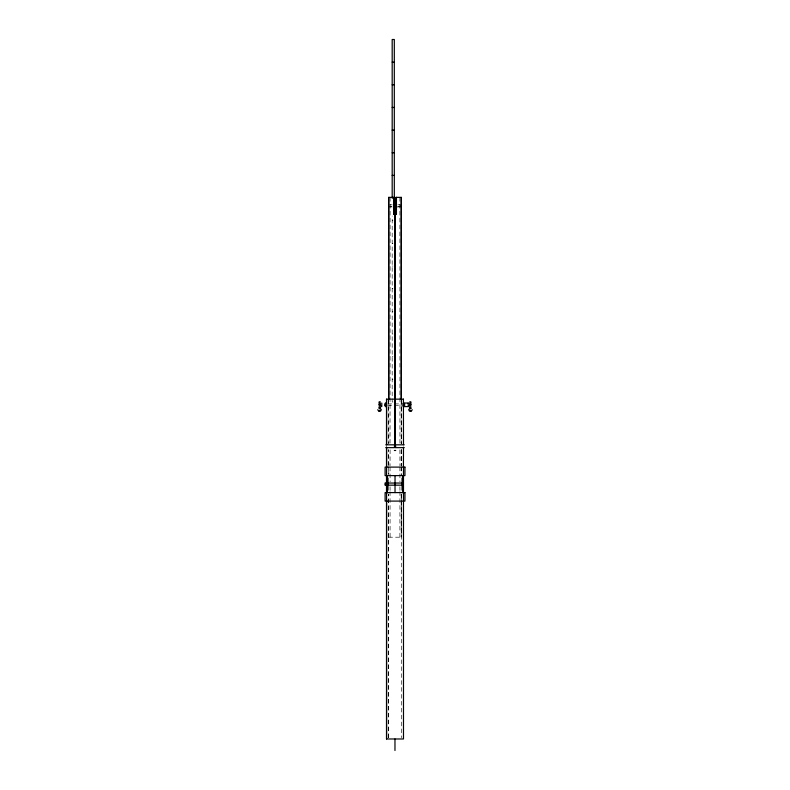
<?xml version="1.0" encoding="UTF-8"?>
<svg xmlns="http://www.w3.org/2000/svg" width="790" height="790" viewBox="0 0 790 790"><rect width="100%" height="100%" fill="white"/><g stroke="black" fill="none" stroke-linecap="round" stroke-linejoin="round"><path stroke-width="0.59" stroke-dasharray="3.95 2.96" d="M398.2 206.575L400.323 206.101M389.776 204.808L392.136 204.808M397.864 204.808L400.224 204.808M388.67 206.931L392.136 206.931M397.864 206.931L401.33 206.931M392.186 220.746L392.976 220.746M392.186 243.399L392.976 243.399M392.186 266.052L392.976 266.052M392.186 288.706L392.976 288.706M392.186 311.359L392.976 311.359M392.186 334.012L392.976 334.012M392.186 356.675L392.976 356.675M392.186 379.328L392.976 379.328M392.976 401.982L392.186 401.982L392.186 215.976M387.702 403.917L402.298 403.917M387.702 405.704L402.298 405.704M388.621 537.2L401.379 537.2L401.379 494.066M389.677 206.101L391.8 206.575M401.379 400.412L401.379 443.546M401.379 449.707L401.379 465.725M401.379 466.959L401.379 474.356M401.29 399.147L401.33 443.546M401.35 449.629L401.33 465.725M401.29 466.87L401.33 474.356M401.29 493.957L401.35 737.742M401.162 400.53L401.162 443.625M401.162 449.787L401.162 465.784M401.162 467.018L401.162 474.405M401.162 494.106L401.162 537.2M399.898 197.372L399.957 443.625M399.898 449.787L399.957 465.784M399.898 467.018L399.957 481.791M399.898 486.719L399.957 490.412M399.957 491.647L399.898 537.2M390.102 197.372L390.043 443.625M390.102 449.787L390.043 465.784M390.043 467.018L390.102 481.791M390.043 486.719L390.102 490.412M390.043 491.647L390.102 537.2M388.71 399.147L388.838 443.625M388.838 465.784L388.71 449.629L388.621 465.725M388.838 474.405L388.71 466.87L388.621 474.356M388.65 400.382L388.67 443.546M388.71 737.742L388.71 493.957L388.65 737.742"/><path stroke-width="1.19" d="M394.595 445.165L394.654 205.756M394.951 422.512L395.04 205.775M395.217 445.165L394.704 445.165L395.217 445.165L395.365 205.756M381.205 410.138L381.205 409.24M408.795 409.24L408.795 410.138M412.232 409.684L411.353 411.205L409.24 410.928M409.862 404.806L409.921 401.587L410.968 402.011L410.603 408.45M379.427 408.499L379.032 402.011L380.079 401.587L380.138 404.806M409.862 404.816L409.082 405.823L409.921 409.052M395.257 198.685L395.237 198.172M409.921 408.756L410.968 408.124M394.803 198.152L394.803 198.725M380.76 410.928L378.647 411.205L377.768 409.684M395.405 446.834C396.876 445.402 393.351 445.165 394.625 446.804M379.052 404.638L380.079 404.085M379.131 408.213L379.516 408.272M380.168 410.82L378.874 410.82M411.126 410.82L409.832 410.82M395.03 207.286L397.143 206.812M395.928 207.168L395.681 207.187M410.484 408.272L410.869 408.213M394.98 445.521L395.04 446.232M392.186 62.153L394.309 62.153M392.186 84.806L394.309 84.806M392.186 107.47L394.309 107.47M392.186 130.123L394.309 130.123M392.186 152.776L394.309 152.776M392.186 175.429L394.309 175.429M392.976 198.083L395.701 198.083L395.701 214.347M403.483 399.147L386.517 399.147L386.517 444.701M385.757 444.819L404.243 444.819M385.757 447.644L394.368 447.644M395.04 447.644L404.243 447.644M394.388 450.478L395.691 450.478M386.577 482.888L385.155 482.888L385.155 485.346L386.577 485.346M387.288 483.046L402.061 483.046M385.155 484.122L386.577 484.122M387.288 485.169L402.061 485.169M410.948 404.638L409.921 404.085M379.032 407.778L380.079 408.756M380.138 404.816L380.918 405.823L380.079 409.052M404.085 403.591L404.085 406.03M403.947 403.591L403.947 406.03M403.809 402.683L403.809 406.939M403.423 399.147L403.483 444.701M403.483 447.17L403.423 466.87M403.483 467.107L403.483 738.976L386.517 738.976L386.517 500.11M403.088 403.305L403.088 406.317M402.772 475.61L402.772 492.595M402.061 478.108L402.061 490.106M401.379 399.177L401.379 197.372L396.392 197.372L396.392 204.659M401.33 204.808L401.33 206.931M401.162 197.372L401.162 399.306M396.442 197.372L396.442 214.367L393.608 214.367L393.608 197.372L388.621 197.372L388.621 399.177M396.392 207.089L396.392 214.367M396.057 197.382L396.057 214.367M395.899 197.382L395.899 214.367M394.99 198.438L395.01 212.945M395.03 475.61L395.03 492.595M394.97 738.976L394.97 750.5M394.309 214.347L394.309 39.5L392.186 39.5L392.186 198.083M394.121 214.367L394.121 197.382L394.101 198.952M393.934 197.382L393.943 214.367M388.838 197.372L388.838 399.306M387.989 478.108L387.989 490.106M387.288 475.61L387.288 492.595M386.577 399.147L386.577 444.701M386.577 447.17L386.577 466.87M386.577 467.107L386.577 738.976M386.517 447.17L386.517 466.87M386.517 475.481L386.517 493.957M386.192 402.683L386.192 404.263M386.053 405.675L386.192 406.939M385.915 403.591L385.915 404.204M385.352 403.028L385.352 403.917M385.352 405.704L385.352 406.593M384.76 403.986L384.76 405.635M381.777 403.028L381.777 406.593M394.783 205.746L394.803 205.775M408.223 403.028L404.648 403.028L404.648 406.593L408.223 406.593L408.223 403.028M404.944 467.107L385.115 467.107L385.115 475.61L404.944 475.61L404.944 467.107M404.944 492.595L385.115 492.595L385.115 501.097L404.944 501.097L404.944 492.595"/></g></svg>
